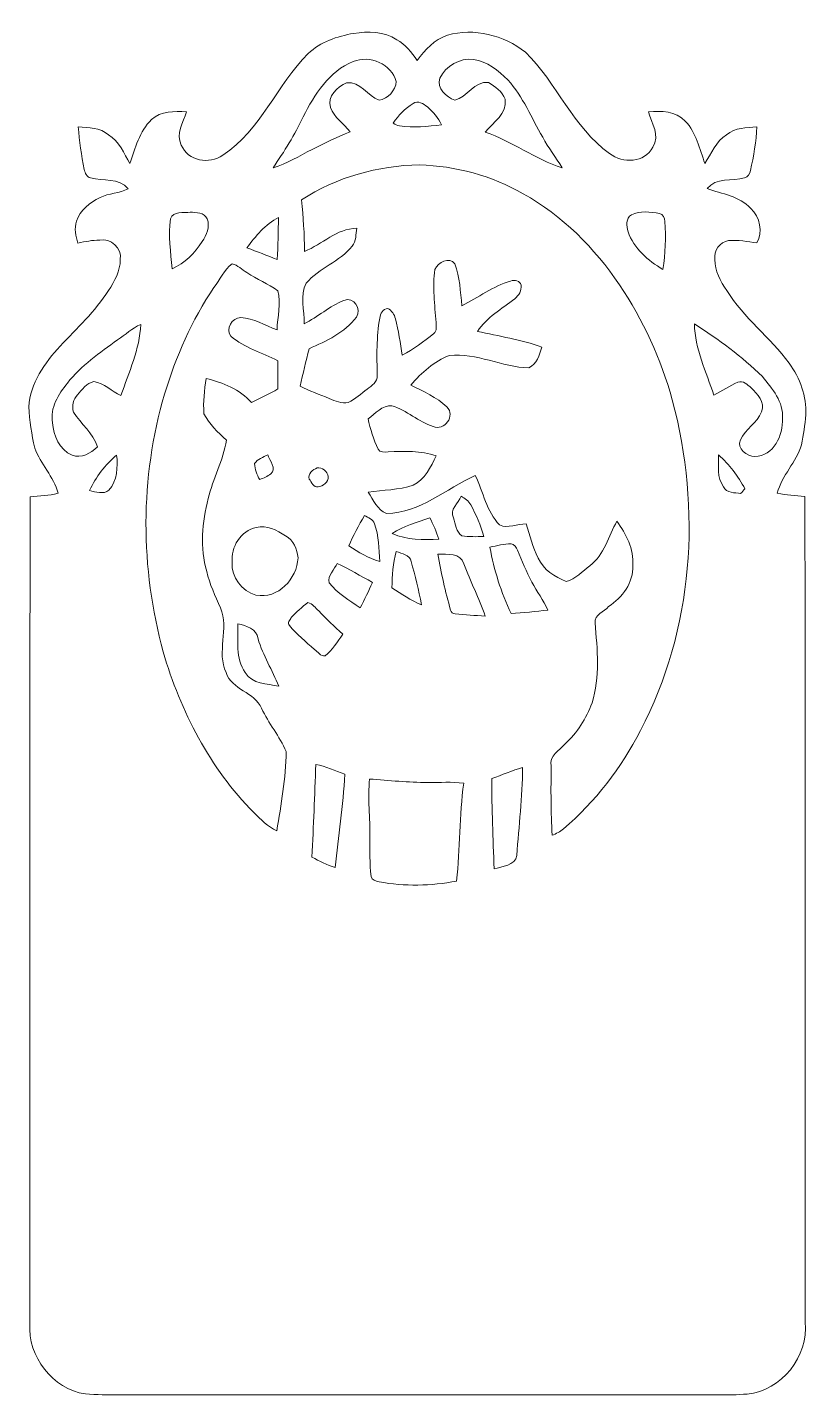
# Model space of a CAD drawing. Header units: centimetres. Extents: x -9.3 to 9.3, y -16.2 to 16.3.
import ezdxf

# ---------------------------------------------------------------- set-up
doc = ezdxf.new("R2010")
doc.units = ezdxf.units.CM
doc.header["$MEASUREMENT"] = 0
doc.layers.add('Layer 1', color=7, linetype='Continuous')

msp = doc.modelspace()

# ---------------------------------------------------------------- linework, layer by layer
at = {"layer": 'Layer 1', "color": 8, "lineweight": 9}
for points, knots in [([(-1.51584, 16.14883), (-1.17435, 16.19645), (-0.78912, 16.20174), (-0.49208, 15.99819), (-0.49208, 15.99819), (-0.28641, 15.88354), (-0.1333, 15.70009), (-0.00489, 15.50712), (-0.00489, 15.50712), (0.18843, 15.75372), (0.40222, 16.00419), (0.71195, 16.10402), (0.71195, 16.10402), (1.34414, 16.29064), (2.05287, 16.10332), (2.56334, 15.70327), (2.56334, 15.70327), (3.31441, 14.97196), (3.69576, 13.91539), (4.56465, 13.29591), (4.56465, 13.29591), (4.87086, 13.05497), (5.40144, 13.06731), (5.59088, 13.44867), (5.59088, 13.44867), (5.76621, 13.72701), (5.56548, 14.00923), (5.49034, 14.28228), (5.49034, 14.28228), (5.78879, 14.32003), (6.14016, 14.29886), (6.35852, 14.06603), (6.35852, 14.06603), (6.62734, 13.78874), (6.69931, 13.40527), (6.82878, 13.05708), (6.82878, 13.05708), (6.97553, 13.30085), (7.09301, 13.58166), (7.34313, 13.74041), (7.34313, 13.74041), (7.54174, 13.91292), (7.81761, 13.90939), (8.06315, 13.93268), (8.06315, 13.93268), (8.0448, 13.58202), (7.98871, 13.23382), (7.90969, 12.89198), (7.90969, 12.89198), (7.89099, 12.8186), (7.85571, 12.72829), (7.76964, 12.717), (7.76964, 12.717), (7.47366, 12.63869), (7.09442, 12.73217), (6.87887, 12.46159), (6.87887, 12.46159), (7.23624, 12.3353), (7.64722, 12.28909), (7.91533, 11.98993), (7.91533, 11.98993), (8.1397, 11.78885), (8.20708, 11.43924), (8.06491, 11.17254), (8.06491, 11.17254), (7.84125, 11.20641), (7.61336, 11.25015), (7.38722, 11.22722), (7.38722, 11.22722), (7.18191, 11.19724), (7.03304, 10.98592), (7.06479, 10.78096), (7.06479, 10.78096), (7.06126, 10.50756), (7.20096, 10.26343), (7.34524, 10.04189), (7.34524, 10.04189), (7.75411, 9.39631), (8.37536, 8.92711), (8.82797, 8.31645), (8.82797, 8.31645), (9.08338, 7.96332), (9.25271, 7.53152), (9.22449, 7.0902), (9.22449, 7.0902), (9.20297, 6.85313), (9.17157, 6.61607), (9.12324, 6.38253), (9.12324, 6.38253), (8.99272, 5.96872), (8.65969, 5.65263), (8.54681, 5.23106), (8.54681, 5.23106), (8.76165, 5.18908), (8.98107, 5.17603), (9.19944, 5.15592), (9.19944, 5.15592), (9.22661, -1.37717), (9.20156, -7.91097), (9.21213, -14.44406), (9.21213, -14.44406), (9.29152, -15.25616), (8.65122, -16.08201), (7.83031, -16.15574), (7.83031, -16.15574), (7.36218, -16.19208), (6.89228, -16.16915), (6.42379, -16.17267), (6.42379, -16.17267), (2.19046, -16.17126), (-2.04289, -16.17197), (-6.27622, -16.17232), (-6.27622, -16.17232), (-6.81315, -16.16738), (-7.35114, -16.19313), (-7.88665, -16.15257), (-7.88665, -16.15257), (-8.66417, -16.0365), (-9.26425, -15.26145), (-9.20428, -14.47969), (-9.20428, -14.47969), (-9.19828, -7.93672), (-9.21662, -1.39375), (-9.19509, 5.14886), (-9.19509, 5.14886), (-8.97462, 5.16615), (-8.7499, 5.16862), (-8.53612, 5.23071), (-8.53612, 5.23071), (-8.63736, 5.62864), (-8.94887, 5.92533), (-9.08961, 6.30386), (-9.08961, 6.30386), (-9.15665, 6.6263), (-9.22085, 6.95297), (-9.22756, 7.28352), (-9.22756, 7.28352), (-9.19616, 7.8402), (-8.85115, 8.32492), (-8.48567, 8.72144), (-8.48567, 8.72144), (-8.08456, 9.14407), (-7.65594, 9.54906), (-7.33914, 10.04224), (-7.33914, 10.04224), (-7.19415, 10.26308), (-7.0548, 10.50756), (-7.05833, 10.78096), (-7.05833, 10.78096), (-7.01176, 11.04837), (-7.28517, 11.29355), (-7.54516, 11.2371), (-7.54516, 11.2371), (-7.7212, 11.24345), (-7.89194, 11.20288), (-8.06269, 11.16972), (-8.06269, 11.16972), (-8.11878, 11.33376), (-8.15265, 11.51721), (-8.09973, 11.68654), (-8.09973, 11.68654), (-8.00519, 11.94619), (-7.78576, 12.14021), (-7.53705, 12.24957), (-7.53705, 12.24957), (-7.32644, 12.35752), (-7.07703, 12.34765), (-6.86854, 12.46089), (-6.86854, 12.46089), (-7.08867, 12.72477), (-7.46826, 12.63763), (-7.76353, 12.71524), (-7.76353, 12.71524), (-7.85843, 12.73394), (-7.89018, 12.83801), (-7.91205, 12.91915), (-7.91205, 12.91915), (-7.97873, 13.25358), (-8.03058, 13.59189), (-8.05563, 13.93197), (-8.05563, 13.93197), (-7.8108, 13.90869), (-7.53458, 13.91327), (-7.33667, 13.74041), (-7.33667, 13.74041), (-7.0802, 13.58378), (-6.96908, 13.30262), (-6.82655, 13.05497), (-6.82655, 13.05497), (-6.70767, 13.42221), (-6.60254, 13.8219), (-6.31538, 14.10025), (-6.31538, 14.10025), (-6.09595, 14.30838), (-5.76787, 14.30168), (-5.48318, 14.28687), (-5.48318, 14.28687), (-5.5629, 14.03498), (-5.75199, 13.76123), (-5.60735, 13.49594), (-5.60735, 13.49594), (-5.45672, 13.11035), (-4.93743, 13.03486), (-4.62205, 13.2557), (-4.62205, 13.2557), (-3.71576, 13.84519), (-3.34429, 14.92751), (-2.59181, 15.66728), (-2.59181, 15.66728), (-2.30359, 15.95127), (-1.90319, 16.0751), (-1.51584, 16.14883), (-1.51584, 16.14883), (-1.51584, 16.14883), (-1.51584, 16.14883), (-1.51584, 16.14883)], [0, 0, 0, 0, 0.01818182, 0.01818182, 0.01818182, 0.01818182, 0.03636364, 0.03636364, 0.03636364, 0.03636364, 0.05454545, 0.05454545, 0.05454545, 0.05454545, 0.07272727, 0.07272727, 0.07272727, 0.07272727, 0.09090909, 0.09090909, 0.09090909, 0.09090909, 0.10909091, 0.10909091, 0.10909091, 0.10909091, 0.12727273, 0.12727273, 0.12727273, 0.12727273, 0.14545455, 0.14545455, 0.14545455, 0.14545455, 0.16363636, 0.16363636, 0.16363636, 0.16363636, 0.18181818, 0.18181818, 0.18181818, 0.18181818, 0.2, 0.2, 0.2, 0.2, 0.21818182, 0.21818182, 0.21818182, 0.21818182, 0.23636364, 0.23636364, 0.23636364, 0.23636364, 0.25454545, 0.25454545, 0.25454545, 0.25454545, 0.27272727, 0.27272727, 0.27272727, 0.27272727, 0.29090909, 0.29090909, 0.29090909, 0.29090909, 0.30909091, 0.30909091, 0.30909091, 0.30909091, 0.32727273, 0.32727273, 0.32727273, 0.32727273, 0.34545455, 0.34545455, 0.34545455, 0.34545455, 0.36363636, 0.36363636, 0.36363636, 0.36363636, 0.38181818, 0.38181818, 0.38181818, 0.38181818, 0.4, 0.4, 0.4, 0.4, 0.41818182, 0.41818182, 0.41818182, 0.41818182, 0.43636364, 0.43636364, 0.43636364, 0.43636364, 0.45454545, 0.45454545, 0.45454545, 0.45454545, 0.47272727, 0.47272727, 0.47272727, 0.47272727, 0.49090909, 0.49090909, 0.49090909, 0.49090909, 0.50909091, 0.50909091, 0.50909091, 0.50909091, 0.52727273, 0.52727273, 0.52727273, 0.52727273, 0.54545455, 0.54545455, 0.54545455, 0.54545455, 0.56363636, 0.56363636, 0.56363636, 0.56363636, 0.58181818, 0.58181818, 0.58181818, 0.58181818, 0.6, 0.6, 0.6, 0.6, 0.61818182, 0.61818182, 0.61818182, 0.61818182, 0.63636364, 0.63636364, 0.63636364, 0.63636364, 0.65454545, 0.65454545, 0.65454545, 0.65454545, 0.67272727, 0.67272727, 0.67272727, 0.67272727, 0.69090909, 0.69090909, 0.69090909, 0.69090909, 0.70909091, 0.70909091, 0.70909091, 0.70909091, 0.72727273, 0.72727273, 0.72727273, 0.72727273, 0.74545455, 0.74545455, 0.74545455, 0.74545455, 0.76363636, 0.76363636, 0.76363636, 0.76363636, 0.78181818, 0.78181818, 0.78181818, 0.78181818, 0.8, 0.8, 0.8, 0.8, 0.81818182, 0.81818182, 0.81818182, 0.81818182, 0.83636364, 0.83636364, 0.83636364, 0.83636364, 0.85454545, 0.85454545, 0.85454545, 0.85454545, 0.87272727, 0.87272727, 0.87272727, 0.87272727, 0.89090909, 0.89090909, 0.89090909, 0.89090909, 0.90909091, 0.90909091, 0.90909091, 0.90909091, 0.92727273, 0.92727273, 0.92727273, 0.92727273, 0.94545455, 0.94545455, 0.94545455, 0.94545455, 0.96363636, 0.96363636, 0.96363636, 0.96363636, 1, 1, 1, 1]), ([(-1.52254, 15.47749), (-2.10004, 15.25453), (-2.44328, 14.69362), (-2.7114, 14.16657), (-2.7114, 14.16657), (-2.91213, 13.74147), (-3.16119, 13.34248), (-3.42966, 12.9576), (-3.42966, 12.9576), (-3.09805, 13.04967), (-2.80665, 13.23841), (-2.5015, 13.39081), (-2.5015, 13.39081), (-2.20693, 13.54215), (-1.90848, 13.6875), (-1.60015, 13.80885), (-1.60015, 13.80885), (-1.7522, 14.00535), (-1.97269, 14.15352), (-2.06794, 14.38917), (-2.06794, 14.38917), (-2.14378, 14.66257), (-1.90213, 14.87424), (-1.68447, 14.97725), (-1.68447, 14.97725), (-1.36097, 15.00935), (-1.18246, 14.66822), (-0.90941, 14.56027), (-0.90941, 14.56027), (-0.70515, 14.59343), (-0.51501, 14.79628), (-0.50478, 15.0023), (-0.50478, 15.0023), (-0.60567, 15.4154), (-1.13801, 15.64577), (-1.52254, 15.47749), (-1.52254, 15.47749), (-1.52254, 15.47749), (-1.52254, 15.47749), (-1.52254, 15.47749)], [0, 0, 0, 0, 0.09090909, 0.09090909, 0.09090909, 0.09090909, 0.18181818, 0.18181818, 0.18181818, 0.18181818, 0.27272727, 0.27272727, 0.27272727, 0.27272727, 0.36363636, 0.36363636, 0.36363636, 0.36363636, 0.45454545, 0.45454545, 0.45454545, 0.45454545, 0.54545455, 0.54545455, 0.54545455, 0.54545455, 0.63636364, 0.63636364, 0.63636364, 0.63636364, 0.72727273, 0.72727273, 0.72727273, 0.72727273, 0.81818182, 0.81818182, 0.81818182, 0.81818182, 1, 1, 1, 1]), ([(0.53239, 15.08132), (0.44278, 14.84743), (0.69255, 14.63118), (0.88764, 14.56027), (0.88764, 14.56027), (1.18221, 14.62694), (1.35507, 15.02488), (1.69057, 14.98113), (1.69057, 14.98113), (1.84332, 14.88306), (2.02042, 14.7677), (2.0818, 14.58708), (2.0818, 14.58708), (2.13648, 14.23748), (1.79958, 14.03957), (1.6119, 13.80568), (1.6119, 13.80568), (2.24761, 13.58307), (2.79617, 13.16468), (3.43717, 12.9576), (3.43717, 12.9576), (3.28901, 13.20278), (3.11191, 13.42926), (2.97609, 13.68185), (2.97609, 13.68185), (2.70657, 14.13835), (2.51007, 14.64599), (2.14918, 15.04287), (2.14918, 15.04287), (1.92411, 15.26759), (1.6567, 15.48067), (1.3325, 15.529), (1.3325, 15.529), (1.00758, 15.5678), (0.67068, 15.37554), (0.53239, 15.08132), (0.53239, 15.08132), (0.53239, 15.08132), (0.53239, 15.08132), (0.53239, 15.08132)], [0, 0, 0, 0, 0.09090909, 0.09090909, 0.09090909, 0.09090909, 0.18181818, 0.18181818, 0.18181818, 0.18181818, 0.27272727, 0.27272727, 0.27272727, 0.27272727, 0.36363636, 0.36363636, 0.36363636, 0.36363636, 0.45454545, 0.45454545, 0.45454545, 0.45454545, 0.54545455, 0.54545455, 0.54545455, 0.54545455, 0.63636364, 0.63636364, 0.63636364, 0.63636364, 0.72727273, 0.72727273, 0.72727273, 0.72727273, 0.81818182, 0.81818182, 0.81818182, 0.81818182, 1, 1, 1, 1]), ([(-0.10226, 14.48477), (-0.29276, 14.36906), (-0.45327, 14.20149), (-0.57357, 14.01452), (-0.57357, 14.01452), (-0.52841, 13.98383), (-0.47797, 13.95808), (-0.42293, 13.94996), (-0.42293, 13.94996), (-0.09167, 13.89846), (0.24417, 13.94608), (0.57543, 13.97536), (0.57543, 13.97536), (0.4957, 14.14117), (0.37505, 14.28263), (0.23535, 14.40081), (0.23535, 14.40081), (0.14539, 14.47737), (0.01345, 14.55921), (-0.10226, 14.48477), (-0.10226, 14.48477), (-0.10226, 14.48477), (-0.10226, 14.48477), (-0.10226, 14.48477)], [0, 0, 0, 0, 0.14285714, 0.14285714, 0.14285714, 0.14285714, 0.28571429, 0.28571429, 0.28571429, 0.28571429, 0.42857143, 0.42857143, 0.42857143, 0.42857143, 0.57142857, 0.57142857, 0.57142857, 0.57142857, 0.71428571, 0.71428571, 0.71428571, 0.71428571, 1, 1, 1, 1]), ([(-2.75127, 12.19242), (-2.7107, 11.78673), (-2.6853, 11.37962), (-2.67824, 10.97181), (-2.67824, 10.97181), (-2.25949, 11.14256), (-1.91836, 11.51297), (-1.44175, 11.52179), (-1.44175, 11.52179), (-1.46257, 11.37857), (-1.45128, 11.21629), (-1.54724, 11.09705), (-1.54724, 11.09705), (-1.84533, 10.72628), (-2.33852, 10.58164), (-2.6419, 10.2151), (-2.6419, 10.2151), (-2.80383, 9.92406), (-2.67683, 9.56882), (-2.69376, 9.25414), (-2.69376, 9.25414), (-2.36214, 9.41253), (-2.08733, 9.67359), (-1.74514, 9.80906), (-1.74514, 9.80906), (-1.51725, 9.90007), (-1.30805, 9.60409), (-1.45057, 9.41183), (-1.45057, 9.41183), (-1.72115, 9.0393), (-2.16494, 8.84668), (-2.57311, 8.66182), (-2.57311, 8.66182), (-2.65143, 8.36761), (-2.71528, 8.06986), (-2.7869, 7.77388), (-2.7869, 7.77388), (-2.56324, 7.65958), (-2.32404, 7.5788), (-2.09334, 7.48002), (-2.09334, 7.48002), (-1.94975, 7.42287), (-1.80194, 7.34914), (-1.64143, 7.38618), (-1.64143, 7.38618), (-1.47492, 7.46555), (-1.3391, 7.59643), (-1.19058, 7.70438), (-1.19058, 7.70438), (-1.09004, 7.78658), (-0.94116, 7.87478), (-0.95245, 8.02682), (-0.95245, 8.02682), (-0.96762, 8.48085), (-0.97291, 8.94052), (-0.89565, 9.38996), (-0.89565, 9.38996), (-0.88049, 9.49156), (-0.81734, 9.60727), (-0.7048, 9.61962), (-0.7048, 9.61962), (-0.6099, 9.57093), (-0.54887, 9.47498), (-0.521, 9.37408), (-0.521, 9.37408), (-0.44163, 9.08974), (-0.4127, 8.79517), (-0.35908, 8.50519), (-0.35908, 8.50519), (-0.09132, 8.64771), (0.15033, 8.83504), (0.38916, 9.02095), (0.38916, 9.02095), (0.47207, 9.07775), (0.44631, 9.20122), (0.44137, 9.28165), (0.44137, 9.28165), (0.41386, 9.70146), (0.35283, 10.12656), (0.41597, 10.5453), (0.41597, 10.5453), (0.47842, 10.7164), (0.76381, 10.85645), (0.88764, 10.67618), (0.88764, 10.67618), (1.01393, 10.36151), (1.01534, 10.0119), (1.05698, 9.67923), (1.05698, 9.67923), (1.44292, 9.87256), (1.79182, 10.14984), (2.21233, 10.26908), (2.21233, 10.26908), (2.30333, 10.2973), (2.44093, 10.28143), (2.46139, 10.16924), (2.46139, 10.16924), (2.48079, 10.04648), (2.40459, 9.92547), (2.31499, 9.8468), (2.31499, 9.8468), (2.00137, 9.61009), (1.65035, 9.40336), (1.42316, 9.07281), (1.42316, 9.07281), (1.93681, 8.9571), (2.46174, 8.88125), (2.95739, 8.69675), (2.95739, 8.69675), (2.89566, 8.51366), (2.8371, 8.29529), (2.64413, 8.20921), (2.64413, 8.20921), (2.00384, 8.21873), (1.40799, 8.57257), (0.76028, 8.50378), (0.76028, 8.50378), (0.39939, 8.35773), (0.09283, 8.09808), (-0.15341, 7.79963), (-0.15341, 7.79963), (0.14222, 7.64759), (0.45725, 7.51142), (0.69856, 7.27823), (0.69856, 7.27823), (0.91762, 7.07962), (0.63575, 6.6898), (0.37329, 6.81715), (0.37329, 6.81715), (0.02298, 6.92933), (-0.25466, 7.19603), (-0.60567, 7.30927), (-0.60567, 7.30927), (-0.84274, 7.32868), (-0.99196, 7.11066), (-1.17259, 6.99918), (-1.17259, 6.99918), (-1.11614, 6.75188), (-1.04029, 6.50812), (-0.93375, 6.27775), (-0.93375, 6.27775), (-0.89072, 6.18709), (-0.77994, 6.21108), (-0.6988, 6.21037), (-0.6988, 6.21037), (-0.31392, 6.23895), (0.07625, 6.23189), (0.44878, 6.12182), (0.44878, 6.12182), (0.31861, 5.85654), (0.17573, 5.55597), (-0.10155, 5.41838), (-0.10155, 5.41838), (-0.44586, 5.30585), (-0.81275, 5.30797), (-1.16765, 5.25399), (-1.16765, 5.25399), (-1.05088, 5.07337), (-0.95175, 4.83172), (-0.73444, 4.74987), (-0.73444, 4.74987), (0.06531, 4.75904), (0.67738, 5.34148), (1.37448, 5.65051), (1.37448, 5.65051), (1.56286, 5.26069), (1.63871, 4.79503), (1.95233, 4.47753), (1.95233, 4.47753), (2.14423, 4.38228), (2.37813, 4.50681), (2.58204, 4.50398), (2.58204, 4.50398), (2.67552, 4.23305), (2.73162, 3.9473), (2.86849, 3.69295), (2.86849, 3.69295), (2.98668, 3.41425), (3.26502, 3.24245), (3.53489, 3.13697), (3.53489, 3.13697), (3.75326, 3.18812), (3.91766, 3.38392), (4.09828, 3.51092), (4.09828, 3.51092), (4.43624, 3.77691), (4.54419, 4.20448), (4.73539, 4.56854), (4.73539, 4.56854), (4.96151, 4.26445), (5.14038, 3.90391), (5.11463, 3.51374), (5.11463, 3.51374), (5.1365, 3.10557), (4.86168, 2.75773), (4.54172, 2.53901), (4.54172, 2.53901), (4.43553, 2.42295), (4.19987, 2.34604), (4.22033, 2.15202), (4.22033, 2.15202), (4.27042, 1.5209), (4.34416, 0.86826), (4.14661, 0.25372), (4.14661, 0.25372), (4.01044, -0.1167), (3.79418, -0.45925), (3.50138, -0.72559), (3.50138, -0.72559), (3.36662, -0.87729), (3.12426, -1.00147), (3.18, -1.24806), (3.18, -1.24806), (3.16412, -1.79522), (3.17259, -2.34308), (3.19975, -2.88988), (3.19975, -2.88988), (3.295, -2.85249), (3.38778, -2.80592), (3.46575, -2.73819), (3.46575, -2.73819), (4.22775, -2.09543), (4.83699, -1.2858), (5.29737, -0.40386), (5.29737, -0.40386), (6.55784, 1.98762), (6.75011, 4.85676), (6.05302, 7.44897), (6.05302, 7.44897), (5.77821, 8.41594), (5.36475, 9.34657), (4.79606, 10.177), (4.79606, 10.177), (4.20975, 11.05613), (3.4407, 11.82518), (2.51325, 12.3413), (2.51325, 12.3413), (1.76465, 12.76604), (0.90986, 13.00558), (0.04838, 13.02322), (0.04838, 13.02322), (-0.93869, 13.01475), (-1.9233, 12.73323), (-2.75127, 12.19242), (-2.75127, 12.19242), (-2.75127, 12.19242), (-2.75127, 12.19242), (-2.75127, 12.19242)], [0, 0, 0, 0, 0.01587302, 0.01587302, 0.01587302, 0.01587302, 0.03174603, 0.03174603, 0.03174603, 0.03174603, 0.04761905, 0.04761905, 0.04761905, 0.04761905, 0.06349206, 0.06349206, 0.06349206, 0.06349206, 0.07936508, 0.07936508, 0.07936508, 0.07936508, 0.0952381, 0.0952381, 0.0952381, 0.0952381, 0.11111111, 0.11111111, 0.11111111, 0.11111111, 0.12698413, 0.12698413, 0.12698413, 0.12698413, 0.14285714, 0.14285714, 0.14285714, 0.14285714, 0.15873016, 0.15873016, 0.15873016, 0.15873016, 0.17460317, 0.17460317, 0.17460317, 0.17460317, 0.19047619, 0.19047619, 0.19047619, 0.19047619, 0.20634921, 0.20634921, 0.20634921, 0.20634921, 0.22222222, 0.22222222, 0.22222222, 0.22222222, 0.23809524, 0.23809524, 0.23809524, 0.23809524, 0.25396825, 0.25396825, 0.25396825, 0.25396825, 0.26984127, 0.26984127, 0.26984127, 0.26984127, 0.28571429, 0.28571429, 0.28571429, 0.28571429, 0.3015873, 0.3015873, 0.3015873, 0.3015873, 0.31746032, 0.31746032, 0.31746032, 0.31746032, 0.33333333, 0.33333333, 0.33333333, 0.33333333, 0.34920635, 0.34920635, 0.34920635, 0.34920635, 0.36507937, 0.36507937, 0.36507937, 0.36507937, 0.38095238, 0.38095238, 0.38095238, 0.38095238, 0.3968254, 0.3968254, 0.3968254, 0.3968254, 0.41269841, 0.41269841, 0.41269841, 0.41269841, 0.42857143, 0.42857143, 0.42857143, 0.42857143, 0.44444444, 0.44444444, 0.44444444, 0.44444444, 0.46031746, 0.46031746, 0.46031746, 0.46031746, 0.47619048, 0.47619048, 0.47619048, 0.47619048, 0.49206349, 0.49206349, 0.49206349, 0.49206349, 0.50793651, 0.50793651, 0.50793651, 0.50793651, 0.52380952, 0.52380952, 0.52380952, 0.52380952, 0.53968254, 0.53968254, 0.53968254, 0.53968254, 0.55555556, 0.55555556, 0.55555556, 0.55555556, 0.57142857, 0.57142857, 0.57142857, 0.57142857, 0.58730159, 0.58730159, 0.58730159, 0.58730159, 0.6031746, 0.6031746, 0.6031746, 0.6031746, 0.61904762, 0.61904762, 0.61904762, 0.61904762, 0.63492063, 0.63492063, 0.63492063, 0.63492063, 0.65079365, 0.65079365, 0.65079365, 0.65079365, 0.66666667, 0.66666667, 0.66666667, 0.66666667, 0.68253968, 0.68253968, 0.68253968, 0.68253968, 0.6984127, 0.6984127, 0.6984127, 0.6984127, 0.71428571, 0.71428571, 0.71428571, 0.71428571, 0.73015873, 0.73015873, 0.73015873, 0.73015873, 0.74603175, 0.74603175, 0.74603175, 0.74603175, 0.76190476, 0.76190476, 0.76190476, 0.76190476, 0.77777778, 0.77777778, 0.77777778, 0.77777778, 0.79365079, 0.79365079, 0.79365079, 0.79365079, 0.80952381, 0.80952381, 0.80952381, 0.80952381, 0.82539683, 0.82539683, 0.82539683, 0.82539683, 0.84126984, 0.84126984, 0.84126984, 0.84126984, 0.85714286, 0.85714286, 0.85714286, 0.85714286, 0.87301587, 0.87301587, 0.87301587, 0.87301587, 0.88888889, 0.88888889, 0.88888889, 0.88888889, 0.9047619, 0.9047619, 0.9047619, 0.9047619, 0.92063492, 0.92063492, 0.92063492, 0.92063492, 0.93650794, 0.93650794, 0.93650794, 0.93650794, 0.95238095, 0.95238095, 0.95238095, 0.95238095, 0.96825397, 0.96825397, 0.96825397, 0.96825397, 1, 1, 1, 1]), ([(-5.86524, 11.74581), (-5.91921, 11.3514), (-5.85924, 10.95065), (-5.82643, 10.55624), (-5.82643, 10.55624), (-5.53186, 10.69559), (-5.28174, 10.9256), (-5.11522, 11.20535), (-5.11522, 11.20535), (-5.00622, 11.35987), (-4.92366, 11.55495), (-4.99176, 11.74581), (-4.99176, 11.74581), (-5.05631, 11.89503), (-5.25881, 11.90032), (-5.39392, 11.90173), (-5.39392, 11.90173), (-5.54527, 11.87775), (-5.80385, 11.93666), (-5.86524, 11.74581), (-5.86524, 11.74581), (-5.86524, 11.74581), (-5.86524, 11.74581), (-5.86524, 11.74581)], [0, 0, 0, 0, 0.14285714, 0.14285714, 0.14285714, 0.14285714, 0.28571429, 0.28571429, 0.28571429, 0.28571429, 0.42857143, 0.42857143, 0.42857143, 0.42857143, 0.57142857, 0.57142857, 0.57142857, 0.57142857, 0.71428571, 0.71428571, 0.71428571, 0.71428571, 1, 1, 1, 1]), ([(-4.04808, 11.05295), (-3.80395, 10.97217), (-3.56724, 10.87233), (-3.32841, 10.77779), (-3.32841, 10.77779), (-3.31395, 11.11151), (-3.30125, 11.44489), (-3.3016, 11.77862), (-3.3016, 11.77862), (-3.60816, 11.60717), (-3.85017, 11.33905), (-4.04808, 11.05295), (-4.04808, 11.05295), (-4.04808, 11.05295), (-4.04808, 11.05295), (-4.04808, 11.05295)], [0, 0, 0, 0, 0.2, 0.2, 0.2, 0.2, 0.4, 0.4, 0.4, 0.4, 0.6, 0.6, 0.6, 0.6, 1, 1, 1, 1]), ([(5.08147, 11.84035), (4.94247, 11.76239), (4.96611, 11.5666), (5.00351, 11.43995), (5.00351, 11.43995), (5.14215, 11.04237), (5.47411, 10.74992), (5.83006, 10.5446), (5.83006, 10.5446), (5.8851, 10.92101), (5.9112, 11.30378), (5.87804, 11.68372), (5.87804, 11.68372), (5.86852, 11.75921), (5.83324, 11.85235), (5.75139, 11.87175), (5.75139, 11.87175), (5.53302, 11.90385), (5.28573, 11.94654), (5.08147, 11.84035), (5.08147, 11.84035), (5.08147, 11.84035), (5.08147, 11.84035), (5.08147, 11.84035)], [0, 0, 0, 0, 0.14285714, 0.14285714, 0.14285714, 0.14285714, 0.28571429, 0.28571429, 0.28571429, 0.28571429, 0.42857143, 0.42857143, 0.42857143, 0.42857143, 0.57142857, 0.57142857, 0.57142857, 0.57142857, 0.71428571, 0.71428571, 0.71428571, 0.71428571, 1, 1, 1, 1]), ([(-4.83336, 10.11245), (-5.36429, 9.34163), (-5.73189, 8.47168), (-6.0067, 7.58056), (-6.0067, 7.58056), (-6.59266, 5.59795), (-6.58349, 3.45412), (-6.03704, 1.4641), (-6.03704, 1.4641), (-5.62605, 0.05193), (-4.9279, -1.30168), (-3.88545, -2.35119), (-3.88545, -2.35119), (-3.71964, -2.51241), (-3.5563, -2.69057), (-3.33899, -2.78299), (-3.33899, -2.78299), (-3.23951, -2.16105), (-3.12345, -1.53522), (-3.11639, -0.9041), (-3.11639, -0.9041), (-3.2702, -0.54003), (-3.54114, -0.23735), (-3.69989, 0.12637), (-3.69989, 0.12637), (-3.86992, 0.5123), (-4.40967, 0.56134), (-4.54585, 0.97303), (-4.54585, 0.97303), (-4.77445, 1.46198), (-4.46894, 2.01478), (-4.67673, 2.50762), (-4.67673, 2.50762), (-4.80196, 2.79054), (-4.93496, 3.07135), (-5.00481, 3.37439), (-5.00481, 3.37439), (-5.16956, 3.93813), (-5.11346, 4.54209), (-4.9713, 5.10406), (-4.9713, 5.10406), (-4.85135, 5.57325), (-4.6157, 6.00929), (-4.53738, 6.48907), (-4.53738, 6.48907), (-4.73811, 6.6778), (-4.94484, 6.86901), (-5.07149, 7.11807), (-5.07149, 7.11807), (-5.09159, 7.39782), (-5.05808, 7.67687), (-5.01963, 7.95309), (-5.01963, 7.95309), (-4.61711, 7.85961), (-4.22129, 7.69839), (-3.94119, 7.383), (-3.94119, 7.383), (-3.72775, 7.48425), (-3.51891, 7.59432), (-3.31183, 7.70791), (-3.31183, 7.70791), (-3.31359, 7.93052), (-3.31465, 8.15312), (-3.31677, 8.37572), (-3.31677, 8.37572), (-3.69212, 8.56163), (-4.1017, 8.69005), (-4.43155, 8.95604), (-4.43155, 8.95604), (-4.56807, 9.13596), (-4.40543, 9.39983), (-4.19447, 9.4023), (-4.19447, 9.4023), (-3.88404, 9.39102), (-3.62333, 9.20545), (-3.33511, 9.11303), (-3.33511, 9.11303), (-3.327, 9.41783), (-3.2321, 9.73744), (-3.31642, 10.03589), (-3.31642, 10.03589), (-3.54431, 10.20346), (-3.8163, 10.30647), (-4.04878, 10.46946), (-4.04878, 10.46946), (-4.16767, 10.53754), (-4.2675, 10.64514), (-4.40262, 10.67901), (-4.40262, 10.67901), (-4.59135, 10.53119), (-4.69154, 10.30048), (-4.83336, 10.11245), (-4.83336, 10.11245), (-4.83336, 10.11245), (-4.83336, 10.11245), (-4.83336, 10.11245)], [0, 0, 0, 0, 0.04, 0.04, 0.04, 0.04, 0.08, 0.08, 0.08, 0.08, 0.12, 0.12, 0.12, 0.12, 0.16, 0.16, 0.16, 0.16, 0.2, 0.2, 0.2, 0.2, 0.24, 0.24, 0.24, 0.24, 0.28, 0.28, 0.28, 0.28, 0.32, 0.32, 0.32, 0.32, 0.36, 0.36, 0.36, 0.36, 0.4, 0.4, 0.4, 0.4, 0.44, 0.44, 0.44, 0.44, 0.48, 0.48, 0.48, 0.48, 0.52, 0.52, 0.52, 0.52, 0.56, 0.56, 0.56, 0.56, 0.6, 0.6, 0.6, 0.6, 0.64, 0.64, 0.64, 0.64, 0.68, 0.68, 0.68, 0.68, 0.72, 0.72, 0.72, 0.72, 0.76, 0.76, 0.76, 0.76, 0.8, 0.8, 0.8, 0.8, 0.84, 0.84, 0.84, 0.84, 0.88, 0.88, 0.88, 0.88, 0.92, 0.92, 0.92, 0.92, 1, 1, 1, 1]), ([(-7.12289, 8.87384), (-7.5434, 8.56022), (-7.99002, 8.2646), (-8.31422, 7.84408), (-8.31422, 7.84408), (-8.5273, 7.58303), (-8.72979, 7.25742), (-8.66664, 6.90464), (-8.66664, 6.90464), (-8.63948, 6.60301), (-8.50224, 6.26117), (-8.2038, 6.13699), (-8.2038, 6.13699), (-7.98614, 6.04845), (-7.75612, 6.17933), (-7.59984, 6.3282), (-7.59984, 6.3282), (-7.69862, 6.66193), (-7.99319, 6.87254), (-8.16816, 7.15899), (-8.16816, 7.15899), (-8.21262, 7.29799), (-8.17487, 7.46167), (-8.07361, 7.56715), (-8.07361, 7.56715), (-7.96672, 7.68992), (-7.85702, 7.85149), (-7.68486, 7.87936), (-7.68486, 7.87936), (-7.43545, 7.85361), (-7.26294, 7.64335), (-7.04034, 7.54846), (-7.04034, 7.54846), (-6.85654, 8.10408), (-6.59372, 8.64524), (-6.57114, 9.24003), (-6.57114, 9.24003), (-6.77117, 9.14442), (-6.93909, 8.99555), (-7.12289, 8.87384), (-7.12289, 8.87384), (-7.12289, 8.87384), (-7.12289, 8.87384), (-7.12289, 8.87384)], [0, 0, 0, 0, 0.08333333, 0.08333333, 0.08333333, 0.08333333, 0.16666667, 0.16666667, 0.16666667, 0.16666667, 0.25, 0.25, 0.25, 0.25, 0.33333333, 0.33333333, 0.33333333, 0.33333333, 0.41666667, 0.41666667, 0.41666667, 0.41666667, 0.5, 0.5, 0.5, 0.5, 0.58333333, 0.58333333, 0.58333333, 0.58333333, 0.66666667, 0.66666667, 0.66666667, 0.66666667, 0.75, 0.75, 0.75, 0.75, 0.83333333, 0.83333333, 0.83333333, 0.83333333, 1, 1, 1, 1]), ([(6.57901, 9.25202), (6.58889, 8.65759), (6.857, 8.11008), (7.04362, 7.55657), (7.04362, 7.55657), (7.232, 7.66029), (7.41121, 7.78482), (7.61124, 7.86631), (7.61124, 7.86631), (7.73083, 7.91817), (7.84019, 7.8021), (7.9298, 7.73649), (7.9298, 7.73649), (8.07091, 7.58091), (8.26635, 7.39782), (8.16863, 7.16322), (8.16863, 7.16322), (8.06737, 6.90076), (7.79398, 6.74977), (7.67192, 6.49965), (7.67192, 6.49965), (7.57914, 6.28128), (7.82432, 6.11406), (8.01341, 6.09889), (8.01341, 6.09889), (8.46919, 6.11406), (8.68227, 6.61148), (8.66992, 7.00588), (8.66992, 7.00588), (8.7045, 7.39782), (8.42298, 7.71462), (8.19261, 7.99895), (8.19261, 7.99895), (7.70896, 8.47908), (7.14734, 8.87843), (6.57901, 9.25202), (6.57901, 9.25202), (6.57901, 9.25202), (6.57901, 9.25202), (6.57901, 9.25202)], [0, 0, 0, 0, 0.09090909, 0.09090909, 0.09090909, 0.09090909, 0.18181818, 0.18181818, 0.18181818, 0.18181818, 0.27272727, 0.27272727, 0.27272727, 0.27272727, 0.36363636, 0.36363636, 0.36363636, 0.36363636, 0.45454545, 0.45454545, 0.45454545, 0.45454545, 0.54545455, 0.54545455, 0.54545455, 0.54545455, 0.63636364, 0.63636364, 0.63636364, 0.63636364, 0.72727273, 0.72727273, 0.72727273, 0.72727273, 0.81818182, 0.81818182, 0.81818182, 0.81818182, 1, 1, 1, 1]), ([(-7.78823, 5.29773), (-7.64253, 5.26069), (-7.45415, 5.19508), (-7.32538, 5.30338), (-7.32538, 5.30338), (-7.12359, 5.53163), (-7.11513, 5.84948), (-7.14335, 6.13629), (-7.14335, 6.13629), (-7.41852, 5.91298), (-7.63406, 5.61523), (-7.78823, 5.29773), (-7.78823, 5.29773), (-7.78823, 5.29773), (-7.78823, 5.29773), (-7.78823, 5.29773)], [0, 0, 0, 0, 0.2, 0.2, 0.2, 0.2, 0.4, 0.4, 0.4, 0.4, 0.6, 0.6, 0.6, 0.6, 1, 1, 1, 1]), ([(-3.86957, 5.93485), (-3.85687, 5.79974), (-3.81595, 5.67309), (-3.7468, 5.5542), (-3.7468, 5.5542), (-3.65508, 5.59301), (-3.55772, 5.62617), (-3.48046, 5.69144), (-3.48046, 5.69144), (-3.3277, 5.80115), (-3.52385, 6.01317), (-3.55242, 6.14334), (-3.55242, 6.14334), (-3.66672, 6.09148), (-3.79302, 6.03998), (-3.86957, 5.93485), (-3.86957, 5.93485), (-3.86957, 5.93485), (-3.86957, 5.93485), (-3.86957, 5.93485)], [0, 0, 0, 0, 0.16666667, 0.16666667, 0.16666667, 0.16666667, 0.33333333, 0.33333333, 0.33333333, 0.33333333, 0.5, 0.5, 0.5, 0.5, 0.66666667, 0.66666667, 0.66666667, 0.66666667, 1, 1, 1, 1]), ([(-2.38402, 5.83043), (-2.49268, 5.79374), (-2.60134, 5.69002), (-2.5717, 5.56479), (-2.5717, 5.56479), (-2.5149, 5.50094), (-2.46904, 5.35877), (-2.36074, 5.38275), (-2.36074, 5.38275), (-2.23692, 5.39122), (-2.11627, 5.49847), (-2.11768, 5.62652), (-2.11768, 5.62652), (-2.13955, 5.74329), (-2.25949, 5.86042), (-2.38402, 5.83043), (-2.38402, 5.83043), (-2.38402, 5.83043), (-2.38402, 5.83043), (-2.38402, 5.83043)], [0, 0, 0, 0, 0.16666667, 0.16666667, 0.16666667, 0.16666667, 0.33333333, 0.33333333, 0.33333333, 0.33333333, 0.5, 0.5, 0.5, 0.5, 0.66666667, 0.66666667, 0.66666667, 0.66666667, 1, 1, 1, 1]), ([(7.15122, 6.14123), (7.15545, 5.8897), (7.10465, 5.59865), (7.27151, 5.38417), (7.27151, 5.38417), (7.33925, 5.21942), (7.54068, 5.25434), (7.67615, 5.22118), (7.67615, 5.22118), (7.71002, 5.25963), (7.74459, 5.29809), (7.77951, 5.33584), (7.77951, 5.33584), (7.61582, 5.6364), (7.40945, 5.9151), (7.15122, 6.14123), (7.15122, 6.14123), (7.15122, 6.14123), (7.15122, 6.14123), (7.15122, 6.14123)], [0, 0, 0, 0, 0.16666667, 0.16666667, 0.16666667, 0.16666667, 0.33333333, 0.33333333, 0.33333333, 0.33333333, 0.5, 0.5, 0.5, 0.5, 0.66666667, 0.66666667, 0.66666667, 0.66666667, 1, 1, 1, 1]), ([(1.03968, 5.15909), (0.97407, 4.99611), (0.75499, 4.84406), (0.85695, 4.6451), (0.85695, 4.6451), (0.90351, 4.50293), (0.91868, 4.31137), (1.0545, 4.22035), (1.0545, 4.22035), (1.22631, 4.1953), (1.402, 4.19566), (1.57556, 4.20448), (1.57556, 4.20448), (1.50607, 4.4673), (1.396, 4.71847), (1.26512, 4.95589), (1.26512, 4.95589), (1.22313, 5.05185), (1.11907, 5.10441), (1.03968, 5.15909), (1.03968, 5.15909), (1.03968, 5.15909), (1.03968, 5.15909), (1.03968, 5.15909)], [0, 0, 0, 0, 0.14285714, 0.14285714, 0.14285714, 0.14285714, 0.28571429, 0.28571429, 0.28571429, 0.28571429, 0.42857143, 0.42857143, 0.42857143, 0.42857143, 0.57142857, 0.57142857, 0.57142857, 0.57142857, 0.71428571, 0.71428571, 0.71428571, 0.71428571, 1, 1, 1, 1]), ([(-1.25831, 4.70225), (-1.39201, 4.46553), (-1.52184, 4.226), (-1.63296, 3.97799), (-1.63296, 3.97799), (-1.39836, 3.83441), (-1.162, 3.68272), (-0.89424, 3.60969), (-0.89424, 3.60969), (-0.90694, 3.91097), (-0.92211, 4.21753), (-1.01595, 4.50645), (-1.01595, 4.50645), (-1.05088, 4.6137), (-1.17082, 4.64898), (-1.25831, 4.70225), (-1.25831, 4.70225), (-1.25831, 4.70225), (-1.25831, 4.70225), (-1.25831, 4.70225)], [0, 0, 0, 0, 0.16666667, 0.16666667, 0.16666667, 0.16666667, 0.33333333, 0.33333333, 0.33333333, 0.33333333, 0.5, 0.5, 0.5, 0.5, 0.66666667, 0.66666667, 0.66666667, 0.66666667, 1, 1, 1, 1]), ([(-0.60038, 4.27115), (-0.25042, 4.11946), (0.13834, 4.12087), (0.51228, 4.14098), (0.51228, 4.14098), (0.44596, 4.31384), (0.37964, 4.48705), (0.29074, 4.64968), (0.29074, 4.64968), (-0.0123, 4.54032), (-0.3298, 4.45107), (-0.60038, 4.27115), (-0.60038, 4.27115), (-0.60038, 4.27115), (-0.60038, 4.27115), (-0.60038, 4.27115)], [0, 0, 0, 0, 0.2, 0.2, 0.2, 0.2, 0.4, 0.4, 0.4, 0.4, 0.6, 0.6, 0.6, 0.6, 1, 1, 1, 1]), ([(-3.82724, 4.41403), (-4.20048, 4.34629), (-4.43331, 3.94695), (-4.4005, 3.585), (-4.4005, 3.585), (-4.42202, 3.23293), (-4.16979, 2.90661), (-3.83535, 2.81136), (-3.83535, 2.81136), (-3.31077, 2.7094), (-2.85675, 3.20329), (-2.83593, 3.69612), (-2.83593, 3.69612), (-2.85851, 3.89862), (-2.94106, 4.12193), (-3.13474, 4.22035), (-3.13474, 4.22035), (-3.33652, 4.35476), (-3.57606, 4.48564), (-3.82724, 4.41403), (-3.82724, 4.41403), (-3.82724, 4.41403), (-3.82724, 4.41403), (-3.82724, 4.41403)], [0, 0, 0, 0, 0.14285714, 0.14285714, 0.14285714, 0.14285714, 0.28571429, 0.28571429, 0.28571429, 0.28571429, 0.42857143, 0.42857143, 0.42857143, 0.42857143, 0.57142857, 0.57142857, 0.57142857, 0.57142857, 0.71428571, 0.71428571, 0.71428571, 0.71428571, 1, 1, 1, 1]), ([(1.72267, 3.94836), (1.82039, 3.40543), (1.98655, 2.87521), (2.22291, 2.37603), (2.22291, 2.37603), (2.51536, 2.39508), (2.80746, 2.42224), (3.09851, 2.45787), (3.09851, 2.45787), (2.99444, 2.69247), (2.83181, 2.89391), (2.71645, 3.12251), (2.71645, 3.12251), (2.58204, 3.36416), (2.48926, 3.62592), (2.37637, 3.87745), (2.37637, 3.87745), (2.34321, 3.9413), (2.3051, 4.02738), (2.22291, 4.03197), (2.22291, 4.03197), (2.05287, 4.03338), (1.88707, 3.9854), (1.72267, 3.94836), (1.72267, 3.94836), (1.72267, 3.94836), (1.72267, 3.94836), (1.72267, 3.94836)], [0, 0, 0, 0, 0.125, 0.125, 0.125, 0.125, 0.25, 0.25, 0.25, 0.25, 0.375, 0.375, 0.375, 0.375, 0.5, 0.5, 0.5, 0.5, 0.625, 0.625, 0.625, 0.625, 0.75, 0.75, 0.75, 0.75, 1, 1, 1, 1]), ([(-0.50125, 3.84923), (-0.58909, 3.57054), (-0.59368, 3.27455), (-0.60602, 2.98528), (-0.60602, 2.98528), (-0.37707, 2.84381), (-0.15764, 2.67977), (0.09565, 2.5824), (0.09565, 2.5824), (0.03074, 2.92848), (-0.05499, 3.27067), (-0.14882, 3.60969), (-0.14882, 3.60969), (-0.18199, 3.77444), (-0.3739, 3.79208), (-0.50125, 3.84923), (-0.50125, 3.84923), (-0.50125, 3.84923), (-0.50125, 3.84923), (-0.50125, 3.84923)], [0, 0, 0, 0, 0.16666667, 0.16666667, 0.16666667, 0.16666667, 0.33333333, 0.33333333, 0.33333333, 0.33333333, 0.5, 0.5, 0.5, 0.5, 0.66666667, 0.66666667, 0.66666667, 0.66666667, 1, 1, 1, 1]), ([(0.48794, 3.78573), (0.55885, 3.337), (0.66574, 2.89426), (0.78815, 2.45682), (0.78815, 2.45682), (0.79838, 2.4039), (0.84425, 2.37321), (0.89575, 2.3665), (0.89575, 2.3665), (1.13212, 2.33863), (1.37131, 2.3284), (1.60943, 2.31465), (1.60943, 2.31465), (1.47044, 2.73939), (1.25276, 3.13274), (1.10424, 3.55431), (1.10424, 3.55431), (1.0291, 3.81889), (0.70561, 3.77338), (0.48794, 3.78573), (0.48794, 3.78573), (0.48794, 3.78573), (0.48794, 3.78573), (0.48794, 3.78573)], [0, 0, 0, 0, 0.14285714, 0.14285714, 0.14285714, 0.14285714, 0.28571429, 0.28571429, 0.28571429, 0.28571429, 0.42857143, 0.42857143, 0.42857143, 0.42857143, 0.57142857, 0.57142857, 0.57142857, 0.57142857, 0.71428571, 0.71428571, 0.71428571, 0.71428571, 1, 1, 1, 1]), ([(-1.90672, 3.56595), (-1.96387, 3.4199), (-2.13602, 3.2742), (-2.09933, 3.10416), (-2.09933, 3.10416), (-1.89895, 2.85651), (-1.61673, 2.68683), (-1.35709, 2.50691), (-1.35709, 2.50691), (-1.26078, 2.7087), (-1.15565, 2.90625), (-1.06957, 3.11298), (-1.06957, 3.11298), (-1.3458, 3.26926), (-1.62167, 3.42625), (-1.90672, 3.56595), (-1.90672, 3.56595), (-1.90672, 3.56595), (-1.90672, 3.56595), (-1.90672, 3.56595)], [0, 0, 0, 0, 0.16666667, 0.16666667, 0.16666667, 0.16666667, 0.33333333, 0.33333333, 0.33333333, 0.33333333, 0.5, 0.5, 0.5, 0.5, 0.66666667, 0.66666667, 0.66666667, 0.66666667, 1, 1, 1, 1]), ([(-2.99504, 2.2769), (-3.03031, 2.22434), (-3.10052, 2.14955), (-3.04019, 2.09028), (-3.04019, 2.09028), (-2.86874, 1.87544), (-2.64649, 1.70787), (-2.44541, 1.5216), (-2.44541, 1.5216), (-2.36321, 1.47398), (-2.30005, 1.35333), (-2.19247, 1.36709), (-2.19247, 1.36709), (-2.01995, 1.5089), (-1.90107, 1.70399), (-1.77513, 1.88602), (-1.77513, 1.88602), (-1.96985, 2.06417), (-2.16494, 2.24197), (-2.34451, 2.4353), (-2.34451, 2.4353), (-2.42142, 2.51079), (-2.49338, 2.60357), (-2.60063, 2.63638), (-2.60063, 2.63638), (-2.7428, 2.52914), (-2.87544, 2.40849), (-2.99504, 2.2769), (-2.99504, 2.2769), (-2.99504, 2.2769), (-2.99504, 2.2769), (-2.99504, 2.2769)], [0, 0, 0, 0, 0.11111111, 0.11111111, 0.11111111, 0.11111111, 0.22222222, 0.22222222, 0.22222222, 0.22222222, 0.33333333, 0.33333333, 0.33333333, 0.33333333, 0.44444444, 0.44444444, 0.44444444, 0.44444444, 0.55555556, 0.55555556, 0.55555556, 0.55555556, 0.66666667, 0.66666667, 0.66666667, 0.66666667, 0.77777778, 0.77777778, 0.77777778, 0.77777778, 1, 1, 1, 1]), ([(-4.26574, 2.1312), (-4.2474, 1.7442), (-4.33136, 1.30923), (-4.08934, 0.97127), (-4.08934, 0.97127), (-3.92319, 0.6961), (-3.57077, 0.71021), (-3.29137, 0.64848), (-3.29137, 0.64848), (-3.44483, 1.02877), (-3.66743, 1.37837), (-3.78632, 1.77384), (-3.78632, 1.77384), (-3.81136, 2.02184), (-4.06783, 2.07934), (-4.26574, 2.1312), (-4.26574, 2.1312), (-4.26574, 2.1312), (-4.26574, 2.1312), (-4.26574, 2.1312)], [0, 0, 0, 0, 0.16666667, 0.16666667, 0.16666667, 0.16666667, 0.33333333, 0.33333333, 0.33333333, 0.33333333, 0.5, 0.5, 0.5, 0.5, 0.66666667, 0.66666667, 0.66666667, 0.66666667, 1, 1, 1, 1]), ([(-2.4126, -1.20678), (-2.44117, -1.94021), (-2.4694, -2.67328), (-2.50573, -3.40635), (-2.50573, -3.40635), (-2.32899, -3.50231), (-2.14907, -3.59473), (-1.95751, -3.65788), (-1.95751, -3.65788), (-1.86932, -2.92022), (-1.76949, -2.18292), (-1.72398, -1.44138), (-1.72398, -1.44138), (-1.95399, -1.36377), (-2.17271, -1.25123), (-2.4126, -1.20678), (-2.4126, -1.20678), (-2.4126, -1.20678), (-2.4126, -1.20678), (-2.4126, -1.20678)], [0, 0, 0, 0, 0.16666667, 0.16666667, 0.16666667, 0.16666667, 0.33333333, 0.33333333, 0.33333333, 0.33333333, 0.5, 0.5, 0.5, 0.5, 0.66666667, 0.66666667, 0.66666667, 0.66666667, 1, 1, 1, 1]), ([(1.76818, -1.54051), (1.76113, -2.25665), (1.79958, -2.97208), (1.82004, -3.68822), (1.82004, -3.68822), (2.00595, -3.63283), (2.3231, -3.60779), (2.36085, -3.36649), (2.36085, -3.36649), (2.40777, -2.67187), (2.49842, -1.97831), (2.49561, -1.28157), (2.49561, -1.28157), (2.24725, -1.35036), (2.01195, -1.45761), (1.76818, -1.54051), (1.76818, -1.54051), (1.76818, -1.54051), (1.76818, -1.54051), (1.76818, -1.54051)], [0, 0, 0, 0, 0.16666667, 0.16666667, 0.16666667, 0.16666667, 0.33333333, 0.33333333, 0.33333333, 0.33333333, 0.5, 0.5, 0.5, 0.5, 0.66666667, 0.66666667, 0.66666667, 0.66666667, 1, 1, 1, 1]), ([(-1.13695, -1.55392), (-1.18317, -2.0157), (-1.12037, -2.4796), (-1.1299, -2.9428), (-1.1299, -2.9428), (-1.12249, -3.25007), (-1.14119, -3.56052), (-1.09744, -3.86602), (-1.09744, -3.86602), (-1.08898, -3.95704), (-0.98209, -3.97397), (-0.91047, -3.99478), (-0.91047, -3.99478), (-0.30405, -4.10908), (0.3246, -4.09286), (0.92962, -3.97609), (0.92962, -3.97609), (1.01675, -3.20421), (0.99206, -2.42386), (1.09895, -1.65375), (1.09895, -1.65375), (0.81779, -1.61142), (0.53204, -1.64458), (0.24982, -1.6347), (0.24982, -1.6347), (-0.21409, -1.63929), (-0.67482, -1.58531), (-1.13695, -1.55392)], [0, 0, 0, 0, 0.125, 0.125, 0.125, 0.125, 0.25, 0.25, 0.25, 0.25, 0.375, 0.375, 0.375, 0.375, 0.5, 0.5, 0.5, 0.5, 0.625, 0.625, 0.625, 0.625, 0.75, 0.75, 0.75, 0.75, 1, 1, 1, 1])]:
    msp.add_open_spline(points, degree=3, knots=knots, dxfattribs=at)

doc.saveas('drawing.dxf')
